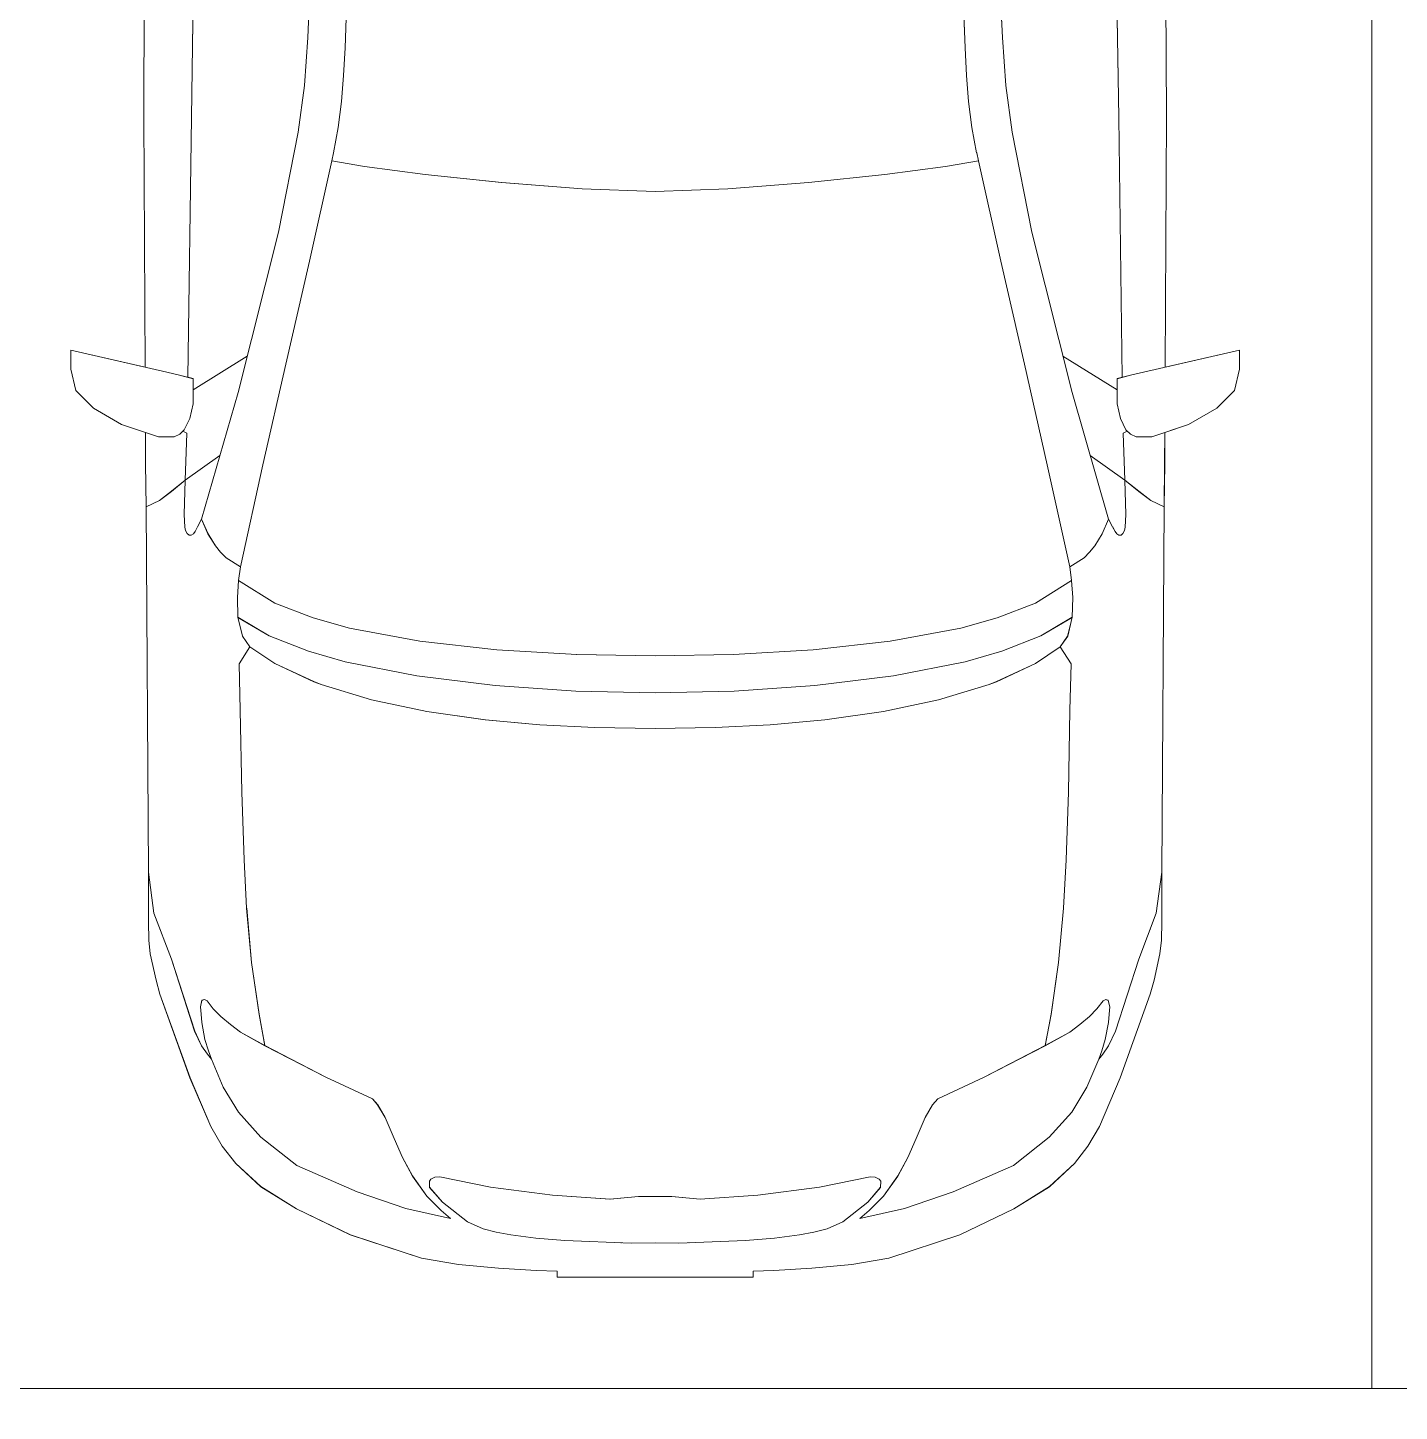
# Model space of a CAD drawing. Header units: millimetres. Extents: x -284281 to 1648660, y -821378 to -151356.
# Drawn here: x -195502 to -193043, y -270728 to -268246 of the extents above; entities that cross this region are included whole.
import ezdxf

# ---------------------------------------------------------------- set-up
doc = ezdxf.new("R2010")
doc.units = ezdxf.units.MM
doc.header["$MEASUREMENT"] = 0
doc.set_wipeout_variables(frame=1)
doc.linetypes.add('Wipeout_Contour', pattern=[1000, 0, -1000])
for name, color, linetype in [('Cars', 7, 'Continuous'), ('Extérieur - Environnement', 7, 'Continuous'), ('Structure - Murs extérieurs', 7, 'Continuous')]:
    doc.layers.add(name, color=color, linetype=linetype)

# ---------------------------------------------------------------- blocks, each defined once
blk = doc.blocks.new('Mur_61_1', base_point=(250537.6, -270787.3))
at = {"color": 254, "linetype": 'Wipeout_Contour', "lineweight": 0, "ltscale": 1436123.093929387}
blk.add_wipeout([(220637.6, -270787.3), (250437.6, -270787.3), (250437.6, -270687.3), (220637.6, -270687.3)], dxfattribs=at).dxf.layer = 'Structure - Murs extérieurs'
at = {"layer": 'Structure - Murs extérieurs', "color": 7, "linetype": 'Continuous', "lineweight": 5, "flags": 128}
blk.add_lwpolyline([(250437.6, -270687.3), (220637.6, -270687.3)], dxfattribs=at)
blk = doc.blocks.new('Car 0025')
at = {"layer": 'Cars', "color": 7, "linetype": 'Continuous', "lineweight": 13}
for p, q in [((-836.8, 2545.3), (-843.3, 2088.2)), ((812.6, 2545.3), (819.1, 2088.2)), ((-926.9, 2522.7), (-928.9, 2089.8)), ((-928.9, 2089.8), (-926.9, 2522.7)), ((904.7, 2089.8), (902.7, 2522.7)), ((904.7, 2089.8), (902.7, 2522.7)), ((-634.8, 2231.6), (-630.6, 2324.2)), ((-564.1, 2317.3), (-567.9, 2213)), ((539.9, 2317.3), (543.8, 2213)), ((610.6, 2231.6), (606.4, 2324.2)), ((-640.9, 2145.4), (-634.8, 2231.6)), ((-567.9, 2213), (-570.5, 2163.8)), ((543.8, 2213), (546.3, 2163.8)), ((616.7, 2145.4), (610.6, 2231.6)), ((-570.5, 2163.8), (-574.3, 2116.7)), ((546.3, 2163.8), (550.1, 2116.7)), ((-652.1, 2062.2), (-640.9, 2145.4)), ((627.9, 2062.2), (616.7, 2145.4)), ((-574.3, 2116.7), (-580.1, 2070.5)), ((550.1, 2116.7), (555.9, 2070.5)), ((-928.9, 2089.8), (-926.4, 1640.4)), ((-926.4, 1640.4), (-928.9, 2089.8)), ((-843.3, 2088.2), (-849.7, 1622.1)), ((819.1, 2088.2), (825.5, 1622.1)), ((902.2, 1640.4), (904.7, 2089.8)), ((902.2, 1640.4), (904.7, 2089.8)), ((-687.5, 1882.8), (-652.1, 2062.2)), ((-580.1, 2070.5), (-588.5, 2025.1)), ((555.9, 2070.5), (564.3, 2025.1)), ((663.3, 1882.8), (627.9, 2062.2)), ((-591.8, 2010.3), (-588.8, 2024.6)), ((-588.8, 2024.6), (-588.4, 2025.3)), ((564.6, 2024.6), (564.2, 2025.3)), ((567.6, 2010.3), (564.6, 2024.6)), ((-591.8, 2010.3), (-632, 1830.3)), ((-591.8, 2010.3), (-532.9, 2000.2)), ((-532.9, 2000.2), (-424.2, 1986.1)), ((-424.2, 1986.1), (-287.2, 1971.5)), ((400, 1986.1), (263, 1971.5)), ((508.7, 2000.2), (400, 1986.1)), ((567.6, 2010.3), (508.7, 2000.2)), ((567.6, 2010.3), (607.8, 1830.3)), ((-287.2, 1971.5), (-142.7, 1960.1)), ((263, 1971.5), (118.5, 1960.1)), ((-142.7, 1960.1), (-12.1, 1955.6)), ((118.5, 1960.1), (-12.1, 1955.6)), ((-759.7, 1595.1), (-687.5, 1882.8)), ((735.5, 1595.1), (663.3, 1882.8)), ((-632, 1830.3), (-674.2, 1645.7)), ((607.8, 1830.3), (650, 1645.7)), ((-926.4, 1640.4), (-1059.8, 1671.2)), ((-1059.8, 1671.2), (-1059.8, 1636.9)), ((-1059.8, 1671.2), (-887.7, 1631.5)), ((-1059.8, 1671.2), (-1059.8, 1636.9)), ((1035.6, 1671.2), (863.5, 1631.5)), ((1035.6, 1671.2), (902.2, 1640.4)), ((1035.6, 1636.9), (1035.6, 1671.2)), ((1035.6, 1671.2), (1035.6, 1636.9)), ((-743.3, 1660.3), (-840.5, 1599.8)), ((-674.2, 1645.7), (-715.3, 1465.4)), ((650, 1645.7), (691.1, 1465.4)), ((719.1, 1660.3), (816.3, 1599.8)), ((-1059.8, 1636.9), (-1050.9, 1598.8)), ((-1050.9, 1598.8), (-1059.8, 1636.9)), ((-887.7, 1631.5), (-864.6, 1626)), ((-864.6, 1626), (-840.5, 1619.8)), ((-840.5, 1619.8), (-840.5, 1574.6)), ((840.4, 1626), (816.3, 1619.8)), ((816.3, 1619.8), (816.3, 1574.6)), ((863.5, 1631.5), (840.4, 1626)), ((1026.7, 1598.8), (1035.6, 1636.9)), ((1026.7, 1598.8), (1035.6, 1636.9)), ((-1050.9, 1598.8), (-1019.1, 1566.8)), ((-1019.1, 1566.8), (-1050.9, 1598.8)), ((-759.7, 1595.1), (-825.1, 1368)), ((735.5, 1595.1), (800.9, 1368)), ((994.9, 1566.8), (1026.7, 1598.8)), ((994.9, 1566.8), (1026.7, 1598.8)), ((-1019.1, 1566.8), (-968.5, 1537.3)), ((-968.5, 1537.3), (-1019.1, 1566.8)), ((-840.5, 1574.6), (-846.5, 1548.1)), ((816.3, 1574.6), (822.3, 1548.1)), ((944.3, 1537.3), (994.9, 1566.8)), ((944.3, 1537.3), (994.9, 1566.8)), ((-846.5, 1548.1), (-856.3, 1528)), ((822.3, 1548.1), (832.1, 1528)), ((-968.5, 1537.3), (-926, 1523.1)), ((-902.5, 1515.3), (-968.5, 1537.3)), ((-926, 1523.1), (-925.7, 1467.7)), ((-925.7, 1467.7), (-926, 1523.1)), ((-874.6, 1515.3), (-902.5, 1515.3)), ((-864.4, 1520.4), (-874.6, 1515.3)), ((-856.3, 1528), (-864.4, 1520.4)), ((-851.4, 1522.3), (-858.6, 1525.8)), ((-851.4, 1522.3), (-854.4, 1437.8)), ((827.2, 1522.3), (834.4, 1525.8)), ((827.2, 1522.3), (830.2, 1437.8)), ((832.1, 1528), (840.2, 1520.4)), ((840.2, 1520.4), (850.4, 1515.3)), ((850.4, 1515.3), (878.3, 1515.3)), ((878.3, 1515.3), (944.3, 1537.3)), ((901.5, 1467.7), (901.8, 1523.1)), ((901.5, 1467.7), (901.8, 1523.1)), ((901.8, 1523.1), (944.3, 1537.3)), ((-925.7, 1467.7), (-924.7, 1389.7)), ((-925.7, 1467.7), (-924.7, 1389.7)), ((-792.3, 1482), (-854.4, 1437.8)), ((-715.3, 1465.4), (-755.5, 1282.4)), ((691.1, 1465.4), (731.3, 1282.4)), ((768.1, 1482), (830.2, 1437.8)), ((900.5, 1389.7), (901.5, 1467.7)), ((901.5, 1467.7), (900.5, 1389.7)), ((-879.3, 1417.7), (-900.9, 1401.3)), ((-854.4, 1437.8), (-879.3, 1417.7)), ((-854.4, 1437.8), (-856.2, 1376.4)), ((830.2, 1437.8), (855.1, 1417.7)), ((830.2, 1437.8), (832, 1376.4)), ((855.1, 1417.7), (876.7, 1401.3)), ((-900.9, 1401.3), (-924.7, 1389.7)), ((876.7, 1401.3), (900.5, 1389.7)), ((-924.7, 1389.7), (-920.5, 734.5)), ((-924.7, 1389.7), (-920.5, 734.5)), ((-856.2, 1376.4), (-855, 1353.4)), ((-832.4, 1354), (-825.1, 1368)), ((-825.1, 1368), (-813.7, 1341.5)), ((800.9, 1368), (789.5, 1341.5)), ((808.2, 1354), (800.9, 1368)), ((832, 1376.4), (830.8, 1353.4)), ((896.3, 734.5), (900.5, 1389.7)), ((900.5, 1389.7), (896.3, 734.5)), ((-855, 1353.4), (-853.9, 1347.6)), ((-853.9, 1347.6), (-851, 1342)), ((-847.5, 1338.9), (-851, 1342)), ((-839.9, 1341.4), (-843.8, 1338.8)), ((-839.9, 1341.4), (-836.8, 1345.8)), ((-836.8, 1345.8), (-832.5, 1354)), ((-813.7, 1341.5), (-800.3, 1320)), ((789.5, 1341.5), (776.1, 1320)), ((812.6, 1345.8), (808.3, 1354)), ((815.7, 1341.4), (812.6, 1345.8)), ((815.7, 1341.4), (819.6, 1338.8)), ((823.3, 1338.9), (826.8, 1342)), ((829.7, 1347.6), (826.8, 1342)), ((830.8, 1353.4), (829.7, 1347.6)), ((-843.8, 1338.8), (-847.5, 1338.9)), ((-800.3, 1320), (-791.1, 1308.8)), ((776.1, 1320), (766.9, 1308.8)), ((819.6, 1338.8), (823.3, 1338.9)), ((-791.1, 1308.8), (-781.4, 1298.4)), ((-781.4, 1298.4), (-755.5, 1282.4)), ((757.2, 1298.4), (731.3, 1282.4)), ((766.9, 1308.8), (757.2, 1298.4)), ((-755.5, 1282.4), (-758.8, 1257.5)), ((-755.5, 1282.4), (-755.5, 1282.4)), ((731.3, 1282.4), (734.6, 1257.5)), ((731.3, 1282.4), (731.3, 1282.4)), ((-758.8, 1257.5), (-760.9, 1227.1)), ((-694, 1217.1), (-758.8, 1257.5)), ((669.8, 1217.1), (734.6, 1257.5)), ((734.6, 1257.5), (736.7, 1227.1)), ((-760.9, 1227.1), (-760.1, 1191.7)), ((-625.2, 1190.8), (-694, 1217.1)), ((601, 1190.8), (669.8, 1217.1)), ((736.7, 1227.1), (735.9, 1191.7)), ((-703.8, 1158.5), (-760.1, 1191.7)), ((-760.1, 1191.7), (-751.8, 1158)), ((679.6, 1158.5), (735.9, 1191.7)), ((735.9, 1191.7), (727.6, 1158)), ((-560.1, 1172.1), (-625.2, 1190.8)), ((-433.8, 1148.7), (-560.1, 1172.1)), ((409.6, 1148.7), (535.9, 1172.1)), ((535.9, 1172.1), (601, 1190.8)), ((-751.8, 1158), (-751.8, 1158)), ((-738.5, 1138.6), (-751.8, 1158)), ((-633.6, 1130.9), (-703.8, 1158.5)), ((-295.6, 1133.3), (-433.8, 1148.7)), ((271.4, 1133.3), (409.6, 1148.7)), ((609.4, 1130.9), (679.6, 1158.5)), ((714.3, 1138.6), (727.6, 1158)), ((727.6, 1158), (727.6, 1158)), ((-738.5, 1138.6), (-758, 1108.3)), ((-738.5, 1138.6), (-738.5, 1138.6)), ((-738.5, 1138.6), (-693.9, 1108.9)), ((-567.9, 1112.1), (-633.6, 1130.9)), ((-152.7, 1124.9), (-295.6, 1133.3)), ((-12.1, 1122.4), (-152.7, 1124.9)), ((-12.1, 1122.4), (128.5, 1124.9)), ((128.5, 1124.9), (271.4, 1133.3)), ((543.7, 1112.1), (609.4, 1130.9)), ((714.3, 1138.6), (669.7, 1108.9)), ((714.3, 1138.6), (714.3, 1138.6)), ((714.3, 1138.6), (733.8, 1108.3)), ((-758, 1108.3), (-755.8, 1024.9)), ((-693.9, 1108.9), (-624, 1076.3)), ((-439.5, 1086.6), (-567.9, 1112.1)), ((415.3, 1086.6), (543.7, 1112.1)), ((669.7, 1108.9), (599.8, 1076.3)), ((733.8, 1108.3), (731.7, 1024.9)), ((-624, 1076.3), (-610.9, 1071.4)), ((-610.9, 1071.4), (-520.4, 1043.6)), ((-298.8, 1069.2), (-439.5, 1086.6)), ((-154, 1059.4), (-298.8, 1069.2)), ((129.8, 1059.4), (274.6, 1069.2)), ((274.6, 1069.2), (415.3, 1086.6)), ((586.8, 1071.4), (496.2, 1043.6)), ((599.8, 1076.3), (586.8, 1071.4)), ((-520.4, 1043.6), (-421.4, 1022.7)), ((-12.1, 1056.3), (-154, 1059.4)), ((-12.1, 1056.3), (129.8, 1059.4)), ((496.2, 1043.6), (397.2, 1022.7)), ((-755.8, 1025), (-753.2, 878.1)), ((-755.8, 1024.9), (-755.8, 1024.9)), ((-421.4, 1022.7), (-316.5, 1007.9)), ((397.2, 1022.7), (292.3, 1007.9)), ((731.7, 1025), (729, 878.1)), ((731.6, 1024.9), (731.6, 1024.9)), ((-316.5, 1007.9), (-218.5, 999.1)), ((-218.5, 999.1), (-119.9, 994.1)), ((-119.9, 994.1), (-12.1, 992.4)), ((95.7, 994.1), (-12.1, 992.4)), ((194.3, 999.1), (95.7, 994.1)), ((292.3, 1007.9), (194.3, 999.1)), ((-753.2, 878.1), (-748.9, 756.7)), ((729, 878.1), (724.7, 756.7)), ((-748.9, 756.7), (-744.4, 670.1)), ((724.7, 756.7), (720.2, 670.1)), ((-920.5, 734.5), (-920.6, 683.7)), ((-920.5, 734.5), (-920.6, 683.7)), ((-920.5, 734.5), (-910.7, 661.1)), ((896.3, 734.5), (886.5, 661.1)), ((896.4, 683.7), (896.3, 734.5)), ((896.3, 734.5), (896.4, 683.7)), ((-920.6, 683.7), (-920.5, 645.6)), ((-920.6, 683.7), (-920.5, 645.6)), ((-744.4, 670.2), (-735.6, 572.8)), ((-735.6, 572.8), (-744.3, 670.1)), ((720.2, 670.2), (711.4, 572.8)), ((711.4, 572.8), (720.1, 670.1)), ((896.3, 645.6), (896.4, 683.7)), ((896.4, 683.7), (896.3, 645.6)), ((-920.5, 645.6), (-920, 612.5)), ((-920.5, 645.6), (-920, 612.5)), ((-910.7, 661.1), (-879.2, 578.8)), ((886.5, 661.1), (855, 578.8)), ((895.8, 612.5), (896.3, 645.6)), ((896.3, 645.6), (895.8, 612.5)), ((-899.6, 632.1), (-899.5, 631.1)), ((875.4, 632.1), (875.3, 631.1)), ((-920, 612.5), (-917.2, 588.4)), ((-920, 612.5), (-917.2, 588.4)), ((893, 588.4), (895.8, 612.5)), ((895.8, 612.5), (893, 588.4)), ((-917.2, 588.4), (-906.8, 541)), ((-906.8, 541), (-917.2, 588.4)), ((-879.2, 578.8), (-837.6, 449.2)), ((-735.6, 572.8), (-722, 479.6)), ((711.4, 572.8), (697.8, 479.6)), ((855, 578.8), (813.4, 449.2)), ((882.6, 541), (893, 588.4)), ((882.6, 541), (893, 588.4)), ((-906.8, 541), (-899.8, 515.5)), ((-899.8, 515.5), (-906.8, 541)), ((875.6, 515.5), (882.6, 541)), ((875.6, 515.5), (882.6, 541)), ((-899.8, 515.5), (-846, 365.6)), ((-846, 365.6), (-899.8, 515.5)), ((-824.6, 504.7), (-827.3, 493)), ((-820.1, 506), (-824.6, 504.7)), ((-815.2, 503.8), (-820.1, 506)), ((-804.3, 489.5), (-815.2, 503.8)), ((780.1, 489.5), (791, 503.8)), ((791, 503.8), (795.9, 506)), ((795.9, 506), (800.4, 504.7)), ((800.4, 504.7), (803.1, 493)), ((821.8, 365.6), (875.6, 515.5)), ((821.8, 365.6), (875.6, 515.5)), ((-827.3, 493), (-826, 479.9)), ((-826, 479.9), (-825, 465)), ((-790.7, 476), (-804.3, 489.5)), ((-773.6, 461.2), (-790.7, 476)), ((-722, 479.6), (-711.7, 423.4)), ((697.8, 479.6), (687.5, 423.4)), ((749.4, 461.2), (766.5, 476)), ((766.5, 476), (780.1, 489.5)), ((801.8, 479.9), (800.8, 465)), ((803.1, 493), (801.8, 479.9)), ((-825.2, 422.9), (-837.6, 449.2)), ((-825, 465), (-819.1, 434.2)), ((-755.7, 447.9), (-773.6, 461.2)), ((-711.7, 423.4), (-755.7, 447.9)), ((687.5, 423.4), (731.5, 447.9)), ((731.5, 447.9), (749.4, 461.2)), ((800.8, 465), (794.9, 434.2)), ((801, 422.9), (813.4, 449.2)), ((-814.8, 408.3), (-825.2, 422.9)), ((-819.1, 434.2), (-812.8, 414.4)), ((-602.3, 367), (-711.7, 423.4)), ((578.1, 367), (687.5, 423.4)), ((794.9, 434.2), (788.6, 414.4)), ((790.6, 408.3), (801, 422.9)), ((-807.5, 399), (-814.8, 408.3)), ((-812.8, 414.4), (-807.5, 399)), ((-786.3, 348.7), (-807.5, 399)), ((762.1, 348.7), (783.3, 399)), ((788.6, 414.4), (783.3, 399)), ((783.3, 399), (790.6, 408.3)), ((-846, 365.6), (-808.7, 278.6)), ((-808.7, 278.6), (-846, 365.6)), ((-759.1, 304.4), (-786.3, 348.7)), ((-518.8, 327.9), (-602.3, 367)), ((494.6, 327.9), (578.1, 367)), ((734.9, 304.4), (762.1, 348.7)), ((784.5, 278.6), (821.8, 365.6)), ((784.5, 278.6), (821.8, 365.6)), ((-509.5, 317.5), (-518.8, 327.9)), ((485.3, 317.5), (494.6, 327.9)), ((-718.8, 259), (-759.1, 304.4)), ((-496.3, 294.8), (-509.5, 317.5)), ((472.1, 294.8), (485.3, 317.5)), ((694.6, 259), (734.9, 304.4)), ((-808.7, 278.6), (-788.2, 243.2)), ((-808.7, 278.6), (-788.2, 243.2)), ((-480.1, 257), (-496.3, 294.8)), ((455.9, 257), (472.1, 294.8)), ((764, 243.2), (784.5, 278.6)), ((784.5, 278.6), (764, 243.2)), ((-654.4, 208.3), (-718.8, 259)), ((-465.1, 222.6), (-480.1, 257)), ((440.9, 222.6), (455.9, 257)), ((630.2, 208.3), (694.6, 259)), ((-788.2, 243.2), (-764, 211.8)), ((-788.2, 243.2), (-764, 211.8)), ((739.8, 211.8), (764, 243.2)), ((764, 243.2), (739.8, 211.8)), ((-764, 211.8), (-719, 170.5)), ((-764, 211.8), (-719, 170.5)), ((-654.4, 208.3), (-546.4, 161.2)), ((-447.3, 189.6), (-465.1, 222.6)), ((423.1, 189.6), (440.9, 222.6)), ((630.2, 208.3), (522.2, 161.2)), ((694.8, 170.5), (739.8, 211.8)), ((739.8, 211.8), (694.8, 170.5)), ((-421.5, 153.3), (-447.3, 189.6)), ((-416.6, 180.1), (-414.1, 184)), ((-416.4, 169.3), (-416.6, 180.1)), ((-414.1, 184), (-406.9, 187.6)), ((-406.9, 187.6), (-398, 187.9)), ((-398, 187.9), (-307.1, 169.4)), ((373.8, 187.9), (282.9, 169.4)), ((382.7, 187.6), (373.8, 187.9)), ((389.9, 184), (382.7, 187.6)), ((392.4, 180.1), (389.9, 184)), ((392.2, 169.3), (392.4, 180.1)), ((397.3, 153.3), (423.1, 189.6)), ((-719, 170.5), (-655.3, 130.9)), ((-719, 170.5), (-655.3, 130.9)), ((-546.4, 161.2), (-459.2, 131.1)), ((-395.7, 128), (-421.5, 153.3)), ((-393.4, 142.5), (-416.4, 169.3)), ((-307.1, 169.4), (-196.1, 155)), ((-196.1, 155), (-92.9, 148.1)), ((-41.8, 152.8), (-92.9, 148.1)), ((-41.8, 152.8), (-11.3, 152.8)), ((17.6, 152.8), (-12.9, 152.8)), ((17.6, 152.8), (68.7, 148.1)), ((171.9, 155), (68.7, 148.1)), ((282.9, 169.4), (171.9, 155)), ((369.2, 142.5), (392.2, 169.3)), ((371.5, 128), (397.3, 153.3)), ((522.2, 161.2), (435, 131.1)), ((631.1, 130.9), (694.8, 170.5)), ((694.8, 170.5), (631.1, 130.9)), ((-655.3, 130.9), (-558.5, 84.1)), ((-655.3, 130.9), (-558.5, 84.1)), ((-378.9, 113.2), (-459.2, 131.1)), ((-378.9, 113.2), (-395.7, 128)), ((-348.6, 107.3), (-393.4, 142.5)), ((324.4, 107.3), (369.2, 142.5)), ((354.7, 113.2), (435, 131.1)), ((354.7, 113.2), (371.5, 128)), ((534.3, 84.1), (631.1, 130.9)), ((631.1, 130.9), (534.3, 84.1)), ((-320.4, 95.1), (-348.6, 107.3)), ((296.3, 95.1), (324.4, 107.3)), ((-558.5, 84.1), (-431, 42.5)), ((-431, 42.5), (-558.5, 84.1)), ((-320.4, 95.1), (-296.9, 89)), ((-296.9, 89), (-270.9, 84)), ((-270.9, 84), (-226, 78.1)), ((-226, 78.1), (-174.1, 74.2)), ((201.8, 78.1), (149.9, 74.2)), ((246.7, 84), (201.8, 78.1)), ((272.7, 89), (246.7, 84)), ((296.3, 95.1), (272.7, 89)), ((406.8, 42.5), (534.3, 84.1)), ((406.8, 42.5), (534.3, 84.1)), ((-54.7, 69.2), (-174.1, 74.2)), ((-73.2, 69.9), (-72.6, 69.9)), ((-12.1, 69.6), (-54.7, 69.2)), ((-12.1, 69.6), (30.5, 69.2)), ((30.5, 69.2), (149.9, 74.2)), ((49, 69.9), (48.4, 69.9)), ((-431, 42.5), (-364.7, 30.9)), ((-364.7, 30.9), (-431, 42.5)), ((-364.7, 30.9), (-293.1, 24.3)), ((-293.1, 24.3), (-364.7, 30.9)), ((268.9, 24.3), (340.5, 30.9)), ((268.9, 24.3), (340.5, 30.9)), ((340.5, 30.9), (406.8, 42.5)), ((340.5, 30.9), (406.8, 42.5)), ((-293.1, 24.3), (-225.1, 20.2)), ((-225.1, 20.2), (-293.1, 24.3)), ((-225.1, 20.2), (-187.9, 19.2)), ((-187.9, 19.2), (-225.1, 20.2)), ((-187.9, 19.2), (-187.9, 8.3)), ((-187.9, 8.3), (-187.9, 19.2)), ((-187.9, 8.3), (163.7, 8.3)), ((-187.9, 8.3), (-12.1, 8.3)), ((163.7, 8.3), (-12.1, 8.3)), ((163.7, 19.2), (200.9, 20.2)), ((163.7, 19.2), (200.9, 20.2)), ((163.7, 8.3), (163.7, 19.2)), ((163.7, 8.3), (163.7, 19.2)), ((200.9, 20.2), (268.9, 24.3)), ((200.9, 20.2), (268.9, 24.3))]:
    blk.add_line(p, q, dxfattribs=at)

msp = doc.modelspace()

# ---------------------------------------------------------------- linework, layer by layer
at = {"color": 9, "linetype": 'Continuous', "lineweight": 5}
msp.add_lwpolyline([(-208256.2426, -273475.38502, 0.3865533313), (-206058.31933, -275253.23979), (-190681.3397, -275196.19066), (-182697.89344, -275116.10287, 0.0051889555), (-182644.79769, -275105.96997), (-173921.32814, -275105.96997, 0.4142135624), (-171932.12315, -273095.23292), (-171943.0089, -271073.02067, -0.001345761), (-171943.03788, -271062.25464), (-171943.03788, -267687.29374), (-171943.03788, -265687.29374), (-173921.32814, -265687.29374), (-175591.76314, -265687.29374), (-175591.76314, -270687.29374), (-205491.76314, -270687.29374), (-205491.76314, -265687.29374), (-205491.76314, -265587.29374), (-206176.19022, -265587.29374), (-206173.85271, -265605.82722, 0.2588490016), (-208011.65088, -266951.54513), (-208028.61366, -266943.72092, 0.0985615086), (-208259.38232, -267730.33623), (-208266.6445, -273329.32486, 0.0251892193)], format="xyb", close=True, dxfattribs=at)
at = {"layer": 'Extérieur - Environnement', "color": 7, "linetype": 'Continuous', "lineweight": 13}
for p, q in [((-195201.66572, -267950.44806), (-195208.1045, -268407.60147)), ((-193552.21977, -267950.44806), (-193545.78099, -268407.60147)), ((-195291.75832, -267973.11319), (-195293.72656, -268405.99152)), ((-195293.72656, -268405.99152), (-195291.75832, -267973.11319)), ((-193460.15893, -268405.99152), (-193462.12717, -267973.11319)), ((-193460.15893, -268405.99152), (-193462.12717, -267973.11319)), ((-194999.66698, -268264.18443), (-194995.47253, -268171.56036)), ((-194928.95669, -268178.51767), (-194932.7934, -268282.80321)), ((-193824.9288, -268178.51767), (-193821.09209, -268282.80321)), ((-193754.21851, -268264.18443), (-193758.41296, -268171.56036)), ((-195005.76622, -268350.33641), (-194999.66698, -268264.18443)), ((-193748.11926, -268350.33641), (-193754.21851, -268264.18443)), ((-194932.79301, -268282.79561), (-194935.32717, -268331.97201)), ((-193821.09248, -268282.79561), (-193818.55832, -268331.97201)), ((-194935.32633, -268331.95584), (-194939.12473, -268379.1068)), ((-193818.55915, -268331.95584), (-193814.76076, -268379.1068)), ((-195016.91226, -268433.58816), (-195005.76622, -268350.33641)), ((-193736.97323, -268433.58816), (-193748.11926, -268350.33641)), ((-194939.12291, -268379.08424), (-194944.94586, -268425.32705)), ((-193814.76258, -268379.08424), (-193808.93963, -268425.32705)), ((-195293.72656, -268405.99152), (-195291.24834, -268855.37588)), ((-195291.24834, -268855.37588), (-195293.72656, -268405.99152)), ((-195208.10415, -268407.60147), (-195214.55165, -268873.64916)), ((-193545.78134, -268407.60147), (-193539.33384, -268873.64916)), ((-193462.63715, -268855.37588), (-193460.15893, -268405.99152)), ((-193462.63715, -268855.37588), (-193460.15893, -268405.99152)), ((-195052.32856, -268612.97487), (-195016.91226, -268433.58816)), ((-194944.94586, -268425.32705), (-194953.37653, -268470.69473)), ((-193808.93963, -268425.32705), (-193800.50896, -268470.69473)), ((-193701.55693, -268612.97487), (-193736.97323, -268433.58816)), ((-194956.67646, -268485.50019), (-194996.83441, -268665.46056)), ((-194956.67646, -268485.50019), (-194953.59796, -268471.18443)), ((-194956.67646, -268485.50019), (-194897.7061, -268495.56309)), ((-194953.59796, -268471.18443), (-194953.29055, -268470.50459)), ((-193797.20903, -268485.50019), (-193856.17939, -268495.56309)), ((-193800.28753, -268471.18443), (-193800.59494, -268470.50459)), ((-193797.20903, -268485.50019), (-193800.28753, -268471.18443)), ((-193797.20903, -268485.50019), (-193757.05108, -268665.46056)), ((-194897.7061, -268495.56309), (-194789.08954, -268509.72051)), ((-194789.08954, -268509.72051), (-194652.00502, -268524.31874)), ((-193964.79595, -268509.72051), (-194101.88047, -268524.31874)), ((-193856.17939, -268495.56309), (-193964.79595, -268509.72051)), ((-194652.00502, -268524.31874), (-194507.56039, -268535.70581)), ((-194507.56039, -268535.70581), (-194376.94274, -268540.22868)), ((-194246.3251, -268535.70581), (-194376.94274, -268540.22868)), ((-194101.88047, -268524.31874), (-194246.3251, -268535.70581)), ((-195124.52845, -268900.71807), (-195052.32856, -268612.97487)), ((-193629.35704, -268900.71807), (-193701.55693, -268612.97487)), ((-194996.83441, -268665.46056), (-195039.01436, -268850.05203)), ((-193757.05108, -268665.46056), (-193714.87113, -268850.05203)), ((-195291.24834, -268855.37588), (-195424.62049, -268824.57526)), ((-195424.62049, -268824.57526), (-195424.62049, -268858.86413)), ((-195424.62049, -268824.57526), (-195252.58545, -268864.30459)), ((-195424.62049, -268824.57526), (-195424.62049, -268858.86413)), ((-195108.15421, -268835.46068), (-195205.33605, -268895.94519)), ((-193645.73128, -268835.46068), (-193548.54944, -268895.94519)), ((-193329.265, -268824.57526), (-193501.30004, -268864.30459)), ((-193329.265, -268824.57526), (-193462.63715, -268855.37588)), ((-193329.265, -268858.86413), (-193329.265, -268824.57526)), ((-193329.265, -268824.57526), (-193329.265, -268858.86413)), ((-195424.62049, -268858.86413), (-195415.76032, -268896.99574)), ((-195415.76032, -268896.99574), (-195424.62049, -268858.86413)), ((-195039.01436, -268850.05203), (-195080.16456, -269030.34197)), ((-193714.87113, -268850.05203), (-193673.72093, -269030.34197)), ((-193338.12517, -268896.99574), (-193329.265, -268858.86413)), ((-193338.12517, -268896.99574), (-193329.265, -268858.86413)), ((-195252.58545, -268864.30459), (-195229.45639, -268869.80872)), ((-195229.45639, -268869.80872), (-195205.33605, -268876.0237)), ((-195205.33605, -268876.0237), (-195205.33605, -268921.1711)), ((-193524.4291, -268869.80872), (-193548.54944, -268876.0237)), ((-193548.54944, -268876.0237), (-193548.54944, -268921.1711)), ((-193501.30004, -268864.30459), (-193524.4291, -268869.80872)), ((-195415.76032, -268896.99574), (-195383.90188, -268928.95544)), ((-195383.90188, -268928.95544), (-195415.76032, -268896.99574)), ((-195124.52845, -268900.71807), (-195189.94267, -269127.82494)), ((-193629.35704, -268900.71807), (-193563.94282, -269127.82494)), ((-193369.98361, -268928.95544), (-193338.12517, -268896.99574)), ((-193369.98361, -268928.95544), (-193338.12517, -268896.99574)), ((-195383.90188, -268928.95544), (-195333.36182, -268958.44643)), ((-195333.36182, -268958.44643), (-195383.90188, -268928.95544)), ((-195205.33605, -268921.1711), (-195211.34759, -268947.69805)), ((-193548.54944, -268921.1711), (-193542.5379, -268947.69805)), ((-193420.52367, -268958.44643), (-193369.98361, -268928.95544)), ((-193420.52367, -268958.44643), (-193369.98361, -268928.95544)), ((-195333.36182, -268958.44643), (-195290.84866, -268972.66499)), ((-195267.38666, -268980.51188), (-195333.36182, -268958.44643)), ((-195211.34759, -268947.69805), (-195221.1555, -268967.80458)), ((-193542.5379, -268947.69805), (-193532.72999, -268967.80458)), ((-193486.49883, -268980.51188), (-193420.52367, -268958.44643)), ((-193463.03683, -268972.66499), (-193420.52367, -268958.44643)), ((-195290.84866, -268972.66499), (-195290.59084, -269028.07397)), ((-195290.59084, -269028.07397), (-195290.84866, -268972.66499)), ((-195239.4025, -268980.44581), (-195267.38666, -268980.51188)), ((-195229.23049, -268975.33817), (-195239.4025, -268980.44581)), ((-195221.1555, -268967.80458), (-195229.23049, -268975.33817)), ((-195216.27842, -268973.48156), (-195223.4831, -268969.97612)), ((-195216.27842, -268973.48156), (-195219.24696, -269058.01959)), ((-193537.60706, -268973.48156), (-193530.40239, -268969.97612)), ((-193537.60706, -268973.48156), (-193534.63853, -269058.01959)), ((-193532.72999, -268967.80458), (-193524.655, -268975.33817)), ((-193524.655, -268975.33817), (-193514.48299, -268980.44581)), ((-193514.48299, -268980.44581), (-193486.49883, -268980.51188)), ((-193463.29465, -269028.07397), (-193463.03683, -268972.66499)), ((-193463.29465, -269028.07397), (-193463.03683, -268972.66499)), ((-195290.59084, -269028.07397), (-195289.53909, -269106.12444)), ((-195290.59084, -269028.07397), (-195289.53909, -269106.12444)), ((-195157.09915, -269013.79792), (-195219.24696, -269058.01959)), ((-195080.16456, -269030.34197), (-195120.32933, -269213.35195)), ((-193673.72093, -269030.34197), (-193633.55616, -269213.35195)), ((-193596.78634, -269013.79792), (-193534.63853, -269058.01959)), ((-193464.3464, -269106.12444), (-193463.29465, -269028.07397)), ((-193463.29465, -269028.07397), (-193464.3464, -269106.12444)), ((-195219.24696, -269058.01959), (-195244.10816, -269078.04263)), ((-195219.24696, -269058.01959), (-195221.08111, -269119.39447)), ((-193534.63853, -269058.01959), (-193509.77733, -269078.04263)), ((-193534.63853, -269058.01959), (-193532.80438, -269119.39447)), ((-195244.10816, -269078.04263), (-195265.70412, -269094.51864)), ((-193509.77733, -269078.04263), (-193488.18137, -269094.51864)), ((-195265.70412, -269094.51864), (-195289.53909, -269106.12444)), ((-195289.53909, -269106.12444), (-195285.38806, -269761.2809)), ((-195289.53909, -269106.12444), (-195285.38806, -269761.2809)), ((-193488.18137, -269094.51864), (-193464.3464, -269106.12444)), ((-193468.49743, -269761.2809), (-193464.3464, -269106.12444)), ((-193464.3464, -269106.12444), (-193468.49743, -269761.2809)), ((-195221.08111, -269119.39447), (-195219.80212, -269142.41113)), ((-195197.29098, -269141.74207), (-195189.94267, -269127.82494)), ((-195189.94267, -269127.82494), (-195178.4972, -269154.26748)), ((-193563.94282, -269127.82494), (-193575.38828, -269154.26748)), ((-193556.59451, -269141.74207), (-193563.94282, -269127.82494)), ((-193532.80438, -269119.39447), (-193534.08337, -269142.41113)), ((-195219.80212, -269142.41113), (-195218.76437, -269148.16525)), ((-195218.76437, -269148.16525), (-195215.8417, -269153.82919)), ((-195212.38084, -269156.90174), (-195215.8417, -269153.82919)), ((-195208.632, -269156.93584), (-195212.38084, -269156.90174)), ((-195204.73565, -269154.38891), (-195208.632, -269156.93584)), ((-195204.73565, -269154.38891), (-195201.64418, -269150.02912)), ((-195201.64418, -269150.02912), (-195197.2965, -269141.74207)), ((-195178.4972, -269154.26748), (-195165.15356, -269175.77573)), ((-193575.38828, -269154.26748), (-193588.73193, -269175.77573)), ((-193552.24131, -269150.02912), (-193556.58899, -269141.74207)), ((-193549.14983, -269154.38891), (-193552.24131, -269150.02912)), ((-193549.14983, -269154.38891), (-193545.25349, -269156.93584)), ((-193545.25349, -269156.93584), (-193541.50465, -269156.90174)), ((-193541.50465, -269156.90174), (-193538.04379, -269153.82919)), ((-193535.12112, -269148.16525), (-193538.04379, -269153.82919)), ((-193534.08337, -269142.41113), (-193535.12112, -269148.16525)), ((-195165.15356, -269175.77573), (-195155.95706, -269186.97271)), ((-193588.73193, -269175.77573), (-193597.92843, -269186.97271)), ((-195155.95706, -269186.97271), (-195146.23737, -269197.41058)), ((-195146.23737, -269197.41058), (-195120.32933, -269213.35195)), ((-193607.64811, -269197.41058), (-193633.55616, -269213.35195)), ((-193597.92843, -269186.97271), (-193607.64811, -269197.41058)), ((-195120.32933, -269213.35195), (-195123.61934, -269238.27627)), ((-195120.31619, -269213.35195), (-195120.32933, -269213.35195)), ((-193633.5693, -269213.35195), (-193633.55616, -269213.35195)), ((-193633.55616, -269213.35195), (-193630.26615, -269238.27627)), ((-195123.61934, -269238.27627), (-195125.76249, -269268.70409)), ((-195058.80602, -269278.71115), (-195123.61934, -269238.27627)), ((-193695.07947, -269278.71115), (-193630.26615, -269238.27627)), ((-193630.26615, -269238.27627), (-193628.123, -269268.70409)), ((-195125.76249, -269268.70409), (-195124.98314, -269304.06619)), ((-194990.05023, -269304.96647), (-195058.80933, -269278.70989)), ((-193763.83526, -269304.96647), (-193695.07616, -269278.70989)), ((-193628.123, -269268.70409), (-193628.90234, -269304.06619)), ((-195068.60475, -269337.28554), (-195124.98314, -269304.06619)), ((-195124.98314, -269304.06619), (-195116.65518, -269337.78359)), ((-194924.91424, -269323.67754), (-194990.05652, -269304.96466)), ((-193828.97125, -269323.67754), (-193763.82897, -269304.96466)), ((-193685.28074, -269337.28554), (-193628.90234, -269304.06619)), ((-193628.90234, -269304.06619), (-193637.23031, -269337.78359)), ((-194798.62211, -269347.10029), (-194924.91967, -269323.67653)), ((-193955.26338, -269347.10029), (-193828.96582, -269323.67653)), ((-195116.65518, -269337.78359), (-195116.62892, -269337.79852)), ((-195103.33924, -269357.14103), (-195116.65518, -269337.78359)), ((-194998.40142, -269364.90883), (-195068.60475, -269337.28554)), ((-194660.47844, -269362.46162), (-194798.62211, -269347.10029)), ((-194093.40705, -269362.46162), (-193955.26338, -269347.10029)), ((-193755.48406, -269364.90883), (-193685.28074, -269337.28554)), ((-193650.54625, -269357.14103), (-193637.23031, -269337.78359)), ((-193637.23031, -269337.78359), (-193637.25656, -269337.79852)), ((-195103.33924, -269357.14103), (-195122.8702, -269387.53016)), ((-195103.33344, -269357.18062), (-195103.33924, -269357.14103)), ((-195103.33344, -269357.18062), (-195058.73039, -269386.89845)), ((-194932.75471, -269383.67403), (-194998.40142, -269364.90883)), ((-194517.54849, -269370.86361), (-194660.48089, -269362.46135)), ((-194376.91365, -269373.42369), (-194517.55063, -269370.86348)), ((-194376.97183, -269373.42369), (-194236.33486, -269370.86348)), ((-194236.33699, -269370.86361), (-194093.4046, -269362.46135)), ((-193821.13078, -269383.67403), (-193755.48406, -269364.90883)), ((-193650.55205, -269357.18062), (-193695.1551, -269386.89845)), ((-193650.55205, -269357.18062), (-193650.54625, -269357.14103)), ((-193650.54625, -269357.14103), (-193631.01529, -269387.53016)), ((-195122.8702, -269387.53016), (-195120.69119, -269470.88184)), ((-195058.73039, -269386.89845), (-194988.85157, -269419.47351)), ((-194804.3124, -269409.2231), (-194932.75471, -269383.67403)), ((-193949.57309, -269409.2231), (-193821.13078, -269383.67403)), ((-193695.1551, -269386.89845), (-193765.03392, -269419.47351)), ((-193631.01529, -269387.53016), (-193633.1943, -269470.88184)), ((-194988.85157, -269419.47351), (-194975.79117, -269424.33559)), ((-194975.79117, -269424.33624), (-194885.25027, -269452.15012)), ((-194663.63099, -269426.56247), (-194804.3124, -269409.2231)), ((-194518.84656, -269436.38019), (-194663.63099, -269426.56247)), ((-194235.03893, -269436.38019), (-194090.2545, -269426.56247)), ((-194090.2545, -269426.56247), (-193949.57309, -269409.2231)), ((-193778.09432, -269424.33624), (-193868.63522, -269452.15012)), ((-193765.03392, -269419.47351), (-193778.09432, -269424.33559)), ((-194885.25027, -269452.15012), (-194786.20281, -269473.07881)), ((-194376.94274, -269439.48807), (-194518.84656, -269436.38019)), ((-194376.94274, -269439.48807), (-194235.03893, -269436.38019)), ((-193868.63522, -269452.15012), (-193967.68268, -269473.07881)), ((-195120.69233, -269470.81865), (-195118.0469, -269617.64414)), ((-195120.68993, -269470.86474), (-195120.68947, -269470.88184)), ((-194786.20281, -269473.07881), (-194681.29574, -269487.90326)), ((-193967.68268, -269473.07881), (-194072.58974, -269487.90326)), ((-193633.19316, -269470.81865), (-193635.83859, -269617.64414)), ((-193633.19556, -269470.86474), (-193633.19602, -269470.88184)), ((-194681.29574, -269487.90326), (-194583.33419, -269496.69868)), ((-194583.33419, -269496.69868), (-194484.76176, -269501.67525)), ((-194484.76176, -269501.67525), (-194376.93624, -269503.41935)), ((-194269.12373, -269501.67525), (-194376.94924, -269503.41935)), ((-194170.55129, -269496.69868), (-194269.12373, -269501.67525)), ((-194072.58974, -269487.90326), (-194170.55129, -269496.69868)), ((-195118.0469, -269617.64414), (-195113.75484, -269739.10257)), ((-193635.83859, -269617.64414), (-193640.13065, -269739.10257)), ((-195113.75484, -269739.10257), (-195109.21781, -269825.64174)), ((-193640.13065, -269739.10257), (-193644.66768, -269825.64174)), ((-195285.38806, -269761.2809), (-195285.47117, -269812.10443)), ((-195285.38806, -269761.2809), (-195285.47117, -269812.10443)), ((-195285.38806, -269761.2809), (-195275.54498, -269834.64628)), ((-193468.49743, -269761.2809), (-193478.34051, -269834.64628)), ((-193468.41432, -269812.10443), (-193468.49743, -269761.2809)), ((-193468.49743, -269761.2809), (-193468.41432, -269812.10443)), ((-195285.47117, -269812.10443), (-195285.36036, -269850.17549)), ((-195285.47117, -269812.10443), (-195285.36036, -269850.17549)), ((-195109.21973, -269825.6205), (-195100.43901, -269922.93505)), ((-195100.43901, -269922.93505), (-195109.19, -269825.64174)), ((-193644.66576, -269825.6205), (-193653.44648, -269922.93505)), ((-193653.44648, -269922.93505), (-193644.69549, -269825.64174)), ((-193468.52513, -269850.17549), (-193468.41432, -269812.10443)), ((-193468.41432, -269812.10443), (-193468.52513, -269850.17549)), ((-195285.36036, -269850.17549), (-195284.83354, -269883.28596)), ((-195285.36036, -269850.17549), (-195284.83354, -269883.28596)), ((-195275.54498, -269834.64628), (-195244.01932, -269917.01103)), ((-193478.34051, -269834.64628), (-193509.86617, -269917.01103)), ((-193469.05194, -269883.28596), (-193468.52513, -269850.17549)), ((-193468.52513, -269850.17549), (-193469.05194, -269883.28596)), ((-195264.43023, -269863.68497), (-195264.37872, -269864.69694)), ((-193489.45526, -269863.68497), (-193489.50677, -269864.69694)), ((-195284.83354, -269883.28596), (-195282.03305, -269907.43008)), ((-195284.83354, -269883.28596), (-195282.03305, -269907.43008)), ((-193471.85244, -269907.43008), (-193469.05194, -269883.28596)), ((-193469.05194, -269883.28596), (-193471.85244, -269907.43008)), ((-195282.03305, -269907.43008), (-195271.63545, -269954.78576)), ((-195271.63545, -269954.78576), (-195282.03305, -269907.43008)), ((-195244.01932, -269917.01103), (-195202.41841, -270046.60936)), ((-195100.43901, -269922.93505), (-195086.81683, -270016.17977)), ((-193653.44648, -269922.93505), (-193667.06866, -270016.17977)), ((-193509.86617, -269917.01103), (-193551.46708, -270046.60936)), ((-193482.25003, -269954.78576), (-193471.85244, -269907.43008)), ((-193482.25003, -269954.78576), (-193471.85244, -269907.43008)), ((-195271.63545, -269954.78576), (-195264.62047, -269980.29071)), ((-195264.62047, -269980.29071), (-195271.63545, -269954.78576)), ((-193489.26502, -269980.29071), (-193482.25003, -269954.78576)), ((-193489.26502, -269980.29071), (-193482.25003, -269954.78576)), ((-195264.62047, -269980.29071), (-195210.8023, -270130.22636)), ((-195210.8023, -270130.22636), (-195264.62047, -269980.29071)), ((-195189.41383, -269991.06556), (-195192.1472, -270002.76857)), ((-195184.96034, -269989.80043), (-195189.41383, -269991.06556)), ((-195180.0726, -269991.95746), (-195184.96034, -269989.80043)), ((-195169.13384, -270006.24783), (-195180.0726, -269991.95746)), ((-193584.75165, -270006.24783), (-193573.81289, -269991.95746)), ((-193573.81289, -269991.95746), (-193568.92515, -269989.80043)), ((-193568.92515, -269989.80043), (-193564.47166, -269991.06556)), ((-193564.47166, -269991.06556), (-193561.73829, -270002.76857)), ((-193543.08319, -270130.22636), (-193489.26502, -269980.29071)), ((-193543.08319, -270130.22636), (-193489.26502, -269980.29071)), ((-195192.1472, -270002.76857), (-195190.83337, -270015.8633)), ((-195190.83337, -270015.8633), (-195189.88704, -270030.7926)), ((-195155.51176, -270019.78551), (-195169.13384, -270006.24783)), ((-195138.43825, -270034.58812), (-195155.51176, -270019.78551)), ((-195086.82099, -270016.15698), (-195076.54049, -270072.41751)), ((-193667.0645, -270016.15698), (-193677.345, -270072.41751)), ((-193615.44724, -270034.58812), (-193598.37372, -270019.78551)), ((-193598.37372, -270019.78551), (-193584.75165, -270006.24783)), ((-193563.05212, -270015.8633), (-193563.99844, -270030.7926)), ((-193561.73829, -270002.76857), (-193563.05212, -270015.8633)), ((-195190.08183, -270072.92354), (-195202.41841, -270046.60936)), ((-195189.88704, -270030.7926), (-195183.98056, -270061.59997)), ((-195120.4963, -270047.87284), (-195138.43825, -270034.58812)), ((-195076.54049, -270072.41751), (-195120.4963, -270047.87284)), ((-193677.345, -270072.41751), (-193633.38919, -270047.87284)), ((-193633.38919, -270047.87284), (-193615.44724, -270034.58812)), ((-193563.99844, -270030.7926), (-193569.90493, -270061.59997)), ((-193563.80366, -270072.92354), (-193551.46708, -270046.60936)), ((-195179.63842, -270087.47329), (-195190.08183, -270072.92354)), ((-195183.98056, -270061.59997), (-195177.63442, -270081.40036)), ((-194967.12617, -270128.79784), (-195076.54049, -270072.41751)), ((-193786.75932, -270128.79784), (-193677.345, -270072.41751)), ((-193569.90493, -270061.59997), (-193576.25107, -270081.40036)), ((-193574.24707, -270087.47329), (-193563.80366, -270072.92354)), ((-195172.3125, -270096.7724), (-195179.63842, -270087.47329)), ((-195177.63442, -270081.40036), (-195172.3125, -270096.7724)), ((-195151.12871, -270147.07207), (-195172.3125, -270096.7724)), ((-193602.75678, -270147.07207), (-193581.57299, -270096.7724)), ((-193576.25107, -270081.40036), (-193581.57299, -270096.7724)), ((-193581.57299, -270096.7724), (-193574.24707, -270087.47329)), ((-195210.8023, -270130.22636), (-195173.56364, -270217.19968)), ((-195173.56364, -270217.19968), (-195210.8023, -270130.22636)), ((-195123.91399, -270191.42198), (-195151.12871, -270147.07207)), ((-194883.68922, -270167.90375), (-194967.12617, -270128.79784)), ((-193870.19626, -270167.90375), (-193786.75932, -270128.79784)), ((-193629.9715, -270191.42198), (-193602.75678, -270147.07207)), ((-193580.32184, -270217.19968), (-193543.08319, -270130.22636)), ((-193580.32184, -270217.19968), (-193543.08319, -270130.22636)), ((-194874.30028, -270178.32286), (-194883.68922, -270167.90375)), ((-193879.58521, -270178.32286), (-193870.19626, -270167.90375)), ((-195083.59589, -270236.77984), (-195123.91399, -270191.42198)), ((-194861.11943, -270201.01926), (-194874.30028, -270178.32286)), ((-193892.76606, -270201.01926), (-193879.58521, -270178.32286)), ((-193670.28959, -270236.77984), (-193629.9715, -270191.42198)), ((-195173.56364, -270217.19968), (-195153.01898, -270252.57154)), ((-195173.56364, -270217.19968), (-195153.01898, -270252.57154)), ((-194844.97967, -270238.74842), (-194861.1332, -270200.99555)), ((-193908.90582, -270238.74842), (-193892.75229, -270200.99555)), ((-193600.86651, -270252.57154), (-193580.32184, -270217.19968)), ((-193580.32184, -270217.19968), (-193600.86651, -270252.57154)), ((-195019.26983, -270287.50877), (-195083.59589, -270236.77984)), ((-194829.91217, -270273.14819), (-194844.97967, -270238.74842)), ((-193923.97332, -270273.14819), (-193908.90582, -270238.74842)), ((-193734.61566, -270287.50877), (-193670.28959, -270236.77984)), ((-195153.01898, -270252.57154), (-195128.84108, -270283.99193)), ((-195153.01898, -270252.57154), (-195128.84108, -270283.99193)), ((-194812.12973, -270306.14996), (-194829.91217, -270273.14819)), ((-193941.75576, -270306.14996), (-193923.97332, -270273.14819)), ((-193625.04441, -270283.99193), (-193600.86651, -270252.57154)), ((-193600.86651, -270252.57154), (-193625.04441, -270283.99193)), ((-195128.84108, -270283.99193), (-195083.81237, -270325.30047)), ((-195128.84108, -270283.99193), (-195083.81237, -270325.30047)), ((-195019.26983, -270287.50877), (-194911.23603, -270334.55123)), ((-193734.61566, -270287.50877), (-193842.64946, -270334.55123)), ((-193670.07312, -270325.30047), (-193625.04441, -270283.99193)), ((-193625.04441, -270283.99193), (-193670.07312, -270325.30047)), ((-194786.38422, -270342.48662), (-194812.12973, -270306.14996)), ((-194781.41878, -270315.68285), (-194778.9746, -270311.78962)), ((-194781.27066, -270326.50932), (-194781.41878, -270315.68285)), ((-194778.9746, -270311.78962), (-194771.72849, -270308.14468)), ((-194771.72849, -270308.14468), (-194762.81586, -270307.89289)), ((-194762.81586, -270307.89289), (-194671.949, -270326.34619)), ((-193991.06963, -270307.89289), (-194081.93649, -270326.34619)), ((-193982.15699, -270308.14468), (-193991.06963, -270307.89289)), ((-193974.91089, -270311.78962), (-193982.15699, -270308.14468)), ((-193972.46671, -270315.68285), (-193974.91089, -270311.78962)), ((-193972.61483, -270326.50932), (-193972.46671, -270315.68285)), ((-193967.50127, -270342.48662), (-193941.75576, -270306.14996)), ((-195083.81237, -270325.30047), (-195020.0956, -270364.89687)), ((-195083.81237, -270325.30047), (-195020.0956, -270364.89687)), ((-194911.23603, -270334.55123), (-194824.00496, -270364.68725)), ((-194760.51485, -270367.7613), (-194786.38422, -270342.48662)), ((-194758.21137, -270353.33193), (-194781.27066, -270326.50932)), ((-194671.949, -270326.34619), (-194560.92383, -270340.80333)), ((-194560.92383, -270340.80333), (-194457.78665, -270347.68768)), ((-194406.66458, -270343.01425), (-194457.78665, -270347.68768)), ((-194406.66458, -270343.01425), (-194376.1277, -270343.01425)), ((-194347.22091, -270343.01425), (-194377.75779, -270343.01425)), ((-194347.22091, -270343.01425), (-194296.09883, -270347.68768)), ((-194192.96166, -270340.80333), (-194296.09883, -270347.68768)), ((-194081.93649, -270326.34619), (-194192.96166, -270340.80333)), ((-193995.67412, -270353.33193), (-193972.61483, -270326.50932)), ((-193993.37064, -270367.7613), (-193967.50127, -270342.48662)), ((-193842.64946, -270334.55123), (-193929.88053, -270364.68725)), ((-193733.78989, -270364.89687), (-193670.07312, -270325.30047)), ((-193670.07312, -270325.30047), (-193733.78989, -270364.89687)), ((-195020.0956, -270364.89687), (-194923.30045, -270411.68184)), ((-195020.0956, -270364.89687), (-194923.30045, -270411.68184)), ((-194743.75808, -270382.58106), (-194824.00496, -270364.68725)), ((-194743.75808, -270382.58106), (-194760.51485, -270367.7613)), ((-194713.45074, -270388.52135), (-194758.21137, -270353.33193)), ((-194040.43475, -270388.52135), (-193995.67412, -270353.33193)), ((-194010.12741, -270382.58106), (-193929.88053, -270364.68725)), ((-194010.12741, -270382.58106), (-193993.37064, -270367.7613)), ((-193830.58504, -270411.68184), (-193733.78989, -270364.89687)), ((-193733.78989, -270364.89687), (-193830.58504, -270411.68184)), ((-194685.29136, -270400.67421), (-194713.45074, -270388.52135)), ((-194068.59413, -270400.67421), (-194040.43475, -270388.52135)), ((-194923.30045, -270411.68184), (-194795.81141, -270453.31964)), ((-194795.81141, -270453.31964), (-194923.30045, -270411.68184)), ((-194685.29136, -270400.67421), (-194661.72338, -270406.75417)), ((-194661.72786, -270406.75331), (-194635.73061, -270411.73902)), ((-194635.74319, -270411.73661), (-194590.8253, -270417.69595)), ((-194590.8253, -270417.69595), (-194538.93261, -270421.62102)), ((-194419.54382, -270426.56024), (-194538.93261, -270421.62102)), ((-194334.34167, -270426.56024), (-194214.95288, -270421.62102)), ((-194163.06019, -270417.69595), (-194214.95288, -270421.62102)), ((-194118.1423, -270411.73661), (-194163.06019, -270417.69595)), ((-194092.15763, -270406.75331), (-194118.15488, -270411.73902)), ((-194068.59413, -270400.67421), (-194092.16211, -270406.75417)), ((-193958.07408, -270453.31964), (-193830.58504, -270411.68184)), ((-193958.07408, -270453.31964), (-193830.58504, -270411.68184)), ((-194438.07692, -270425.92695), (-194437.43554, -270425.92695)), ((-194376.93113, -270426.22001), (-194419.54382, -270426.56024)), ((-194376.95436, -270426.22001), (-194334.34167, -270426.56024)), ((-194315.80857, -270425.92695), (-194316.44994, -270425.92695)), ((-194795.81141, -270453.31964), (-194729.57152, -270464.89787)), ((-194729.57152, -270464.89787), (-194795.81141, -270453.31964)), ((-194729.57152, -270464.89787), (-194657.95248, -270471.44966)), ((-194657.95248, -270471.44966), (-194729.57152, -270464.89787)), ((-194657.95248, -270471.44966), (-194589.96582, -270475.5432)), ((-194589.96582, -270475.5432), (-194657.95248, -270471.44966)), ((-194163.91967, -270475.5432), (-194095.93301, -270471.44966)), ((-194163.91967, -270475.5432), (-194095.93301, -270471.44966)), ((-194095.93301, -270471.44966), (-194024.31397, -270464.89787)), ((-194095.93301, -270471.44966), (-194024.31397, -270464.89787)), ((-194024.31397, -270464.89787), (-193958.07408, -270453.31964)), ((-194024.31397, -270464.89787), (-193958.07408, -270453.31964)), ((-194589.96582, -270475.5432), (-194552.70437, -270476.6336)), ((-194552.70437, -270476.6336), (-194589.96582, -270475.5432)), ((-194552.70437, -270476.6336), (-194552.70437, -270487.46295)), ((-194552.70437, -270487.46295), (-194552.70437, -270476.6336)), ((-194552.70437, -270487.46295), (-194201.18112, -270487.46295)), ((-194552.70437, -270487.46295), (-194376.94274, -270487.46295)), ((-194201.18112, -270487.46295), (-194376.94274, -270487.46295)), ((-194201.18112, -270476.6336), (-194163.91967, -270475.5432)), ((-194201.18112, -270476.6336), (-194163.91967, -270475.5432)), ((-194201.18112, -270487.46295), (-194201.18112, -270476.6336)), ((-194201.18112, -270487.46295), (-194201.18112, -270476.6336))]:
    msp.add_line(p, q, dxfattribs=at)

# ---------------------------------------------------------------- block references
at = {"layer": 'Cars', "color": 7, "linetype": 'Continuous', "lineweight": 5, "zscale": 1000}
msp.add_blockref('Car 0025', (-194364.8444, -270495.78396), dxfattribs=at)

# ---------------------------------------------------------------- next in the draw order: block references
at = {"layer": 'Structure - Murs extérieurs', "color": 211, "lineweight": 5, "true_color": 0xfe55ff}
msp.add_blockref('Mur_61_1', (-175591.76314, -270787.29219), dxfattribs=at)

# ---------------------------------------------------------------- next in the draw order: linework, layer by layer
at = {"color": 255, "linetype": 'Continuous', "lineweight": 5, "flags": 128}
for points in [[(-195591.76314, -265687.29374), (-195591.76314, -270687.29374), (-193091.76314, -270687.29374), (-193091.76314, -265687.29374)], [(-193091.76314, -265687.29374), (-193091.76314, -270687.29374), (-190591.76314, -270687.29374), (-190591.76314, -265687.29374)]]:
    msp.add_lwpolyline(points, close=True, dxfattribs=at)
for points in [[(-193091.76314, -265687.29374), (-193091.76314, -270687.29374)], [(-193091.76314, -270687.29374), (-193091.76314, -265687.29374)], [(-195591.76314, -270687.29374), (-193091.76314, -270687.29374)], [(-193091.76314, -270687.29374), (-190591.76314, -270687.29374)]]:
    msp.add_lwpolyline(points, dxfattribs=at)
at = {"layer": 'Structure - Murs extérieurs', "color": 7, "linetype": 'Continuous', "lineweight": 5, "flags": 128}
msp.add_lwpolyline([(-175691.76314, -270687.29219), (-205491.76314, -270687.2922), (-205491.76313, -265687.29372), (-205491.76313, -265587.29373), (-205591.76311, -265587.29373), (-206176.19022, -265587.29374, 0.2597271562), (-208107.94504, -267116.45694, 0.0985618016), (-208268.02222, -267920.63319), (-208268.02222, -273253.26877, 0.4157854419), (-206156.7584, -275353.23856), (-174019.76721, -275205.96874, 0.4142192129)], format="xyb", dxfattribs=at)
at = {"layer": 'Structure - Murs extérieurs', "color": 7, "linetype": 'Continuous', "lineweight": 5}
msp.add_lwpolyline([(-175691.76314, -270687.29219), (-205491.76314, -270687.2922)], dxfattribs=at)

doc.saveas('drawing.dxf')
